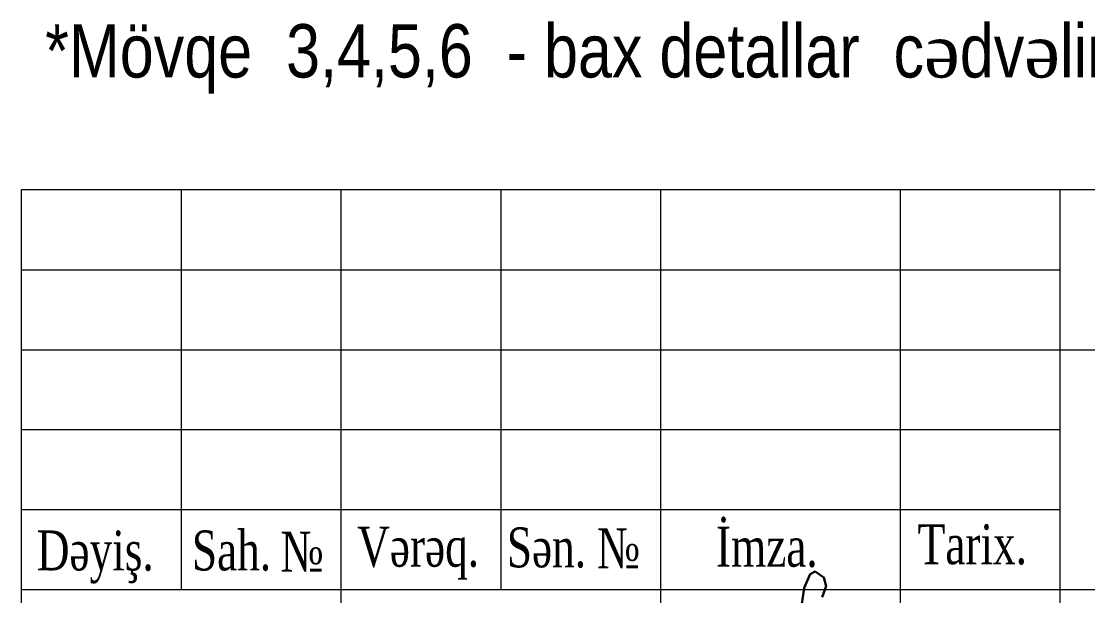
# Model space of a CAD drawing. Header units: millimetres. Extents: x 204354 to 3006910, y 96817 to 586751.
# Drawn here: x 239317 to 250322, y 102525 to 108450 of the extents above; entities that cross this region are included whole.
import ezdxf

# ---------------------------------------------------------------- set-up
doc = ezdxf.new("R2010")
doc.units = ezdxf.units.MM
doc.styles.add('400', font='times.ttf', dxfattribs={"width": 0.75, "height": 300})
doc.styles.add('style6', font='ARIALN.TTF', dxfattribs={"height": 300})

msp = doc.modelspace()

# ---------------------------------------------------------------- linework, layer by layer
at = {"color": 7, "linetype": 'Continuous', "lineweight": 15}
for p, q in [((240965.74, 106712.113), (240965.74, 102589.146)), ((242614.927, 106712.113), (242614.927, 97641.585)), ((244264.114, 106712.113), (244264.114, 102589.146)), ((245913.301, 106712.113), (245913.301, 97641.585)), ((248387.082, 106712.113), (248387.082, 97641.585)), ((250036.269, 106712.113), (250036.269, 97641.585)), ((239316.553, 105887.52), (250036.269, 105887.52)), ((239316.553, 105062.926), (269826.513, 105062.926)), ((239316.553, 102589.146), (269826.513, 102589.146))]:
    msp.add_line(p, q, dxfattribs=at)
at = {"linetype": 'Continuous', "lineweight": 15}
for p, q in [((239316.553, 104238.333), (250036.269, 104238.333)), ((239316.553, 103413.739), (250036.269, 103413.739))]:
    msp.add_line(p, q, dxfattribs=at)
at = {"color": 7, "linetype": 'Continuous', "lineweight": 15}
msp.add_lwpolyline([(239316.553, 97641.585), (269826.513, 97641.585), (269826.513, 106712.113), (239316.553, 106712.113)], close=True, dxfattribs=at)
at = {"lineweight": 30}
msp.add_lwpolyline([(247580.727, 102510.496), (247622.52, 102623.378), (247597.67, 102711.427), (247509.565, 102773.512), (247459.864, 102746.42), (247396.609, 102606.446), (247357.075, 102345.687)], dxfattribs=at)

# ---------------------------------------------------------------- texts
at = {"lineweight": 25, "ltscale": 15, "style": '400', "width": 0.75}
for s, p in [('Vərəq.', (242783.315, 102824.554)), ('Sən.', (244327.782, 102817.491)), ('İmza.', (246485.757, 102823.829)), ('Tarix.', (248567.861, 102849.785)), ('№', (245257.833, 102807.246))]:
    msp.add_text(s, height=412.293, dxfattribs=at).set_placement(p)
at = {"color": 0, "lineweight": 0, "insert": (239562.844, 108420.891), "char_height": 550, "width": 14505.58732, "attachment_point": 1, "style": 'style6'}
msp.add_mtext('\\pxt22.667;{\\fArial Narrow|b0|i0|c238|p34;*Mövqe  3,4,5,6 } {\\fArial Narrow|b0|i0|c238|p34;- bax detallar  c\\fTimes New Roman|b0|i0|c238|p18;ə\\fArial Narrow|b0|i0|c238|p34;dv\\fTimes New Roman|b0|i0|c238|p18;ə\\fArial Narrow|b0|i0|c238|p34;lin\\fTimes New Roman|b0|i0|c238|p18;ə\\fArial Narrow|b0|i0|c238|p34; bax} ', dxfattribs=at)
at = {"lineweight": 25, "ltscale": 15, "width": 10189.70144, "attachment_point": 1, "style": '400'}
for s, insert, char_height in [('D{\\fTimes New Roman|b0|i0|c238|p18;əyiş.}', (239476.825, 103197.96), 412.29303), ('{\\fTimes New Roman|b0|i0|c238|p18; Sah.}', (240960.487, 103197.96), 412.29303), ('№ ', (241991.747, 103184.837), 412.293)]:
    msp.add_mtext(s, dxfattribs=dict(at, insert=insert, char_height=char_height))

doc.saveas('drawing.dxf')
